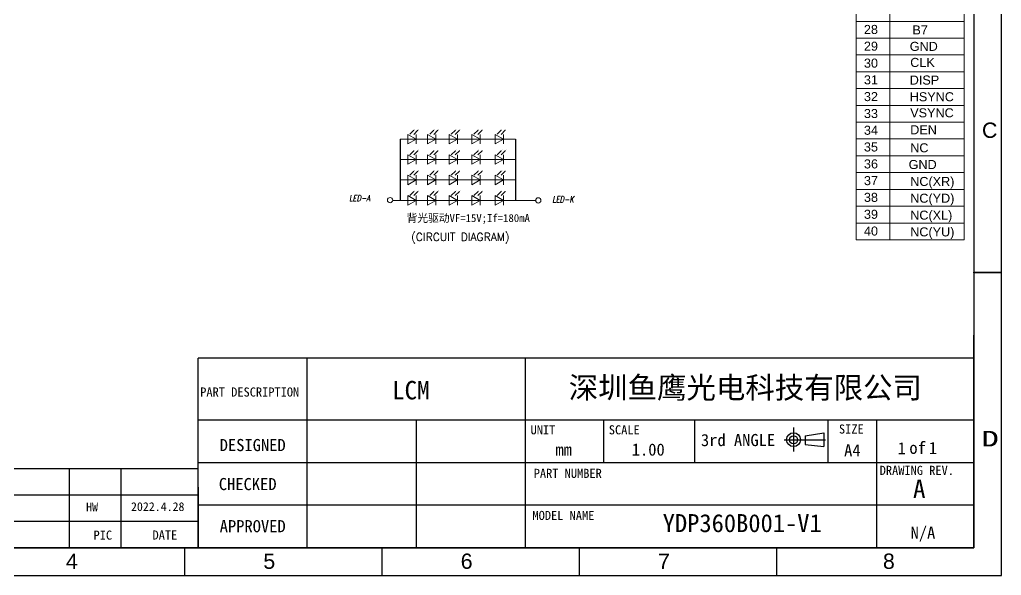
# Model space of a CAD drawing. Header units: millimetres. Extents: x 18626 to 19158, y -7082 to -6706.
# Drawn here: x 18838.5 to 19157.8, y -7081.8 to -6901.2 of the extents above; entities that cross this region are included whole.
import ezdxf
from ezdxf.enums import TextEntityAlignment as Align

# ---------------------------------------------------------------- set-up
doc = ezdxf.new("R2010")
doc.units = ezdxf.units.MM
doc.header["$LTSCALE"] = 10
for name, color, linetype in [('1', 7, 'Continuous'), ('反射片（RD）', 23, 'Continuous'), ('图框', 7, 'Continuous')]:
    doc.layers.add(name, color=color, linetype=linetype)
for name, color, linetype, lineweight in [('DIM', 3, 'Continuous', 13), ('TEXT', 2, 'Continuous', 15), ('粗实线层', 7, 'Continuous', 18)]:
    doc.layers.add(name, color=color, linetype=linetype, lineweight=lineweight)
doc.styles.add('C-E02$0$RT', font='romant.shx')
doc.styles.add('H', font='italic.shx', dxfattribs={"width": 0.75})
doc.styles.get("Standard").update_dxf_attribs({"font": 'arial.ttf', "height": 5})
doc.styles.add('宋', font='')
doc.styles.add('宋体', font='')
doc.styles.add('黑体', font='')
doc.styles.get('宋').set_extended_font_data('SimSun')
doc.styles.get('宋体').set_extended_font_data('SimSun')
doc.styles.get('黑体').set_extended_font_data('楷体_GB2312')

# ---------------------------------------------------------------- blocks, each defined once
blk = doc.blocks.new('THIRD-PROJ_BL0')
at = {"linetype": 'Continuous'}
blk.add_line((257.13, 38.11), (257.13, 34.11), dxfattribs=at)
at = {"color": 7, "linetype": 'Continuous'}
for p, q in [((255.59, 36.06), (262.41, 36.06)), ((259.04, 36.73), (262.11, 37.22)), ((259.04, 36.73), (259.04, 35.31)), ((262.11, 37.22), (262.11, 34.94)), ((259.04, 35.31), (262.11, 34.94))]:
    blk.add_line(p, q, dxfattribs=at)
for centre, radius in [((257.13, 36.08), 1.14), ((257.13, 36.06), 0.67)]:
    blk.add_circle(centre, radius, dxfattribs=at)

msp = doc.modelspace()

# ---------------------------------------------------------------- linework, layer by layer
at = {"lineweight": 0}
for p, q in [((19110.588, -6754.29), (19110.588, -6972.72)), ((19121.531, -6754.29), (19121.531, -6972.72)), ((19145.795, -6754.29), (19145.795, -6972.72)), ((19110.588, -6901.769), (19145.795, -6901.769)), ((19110.588, -6907.205), (19145.795, -6907.205)), ((19110.588, -6912.641), (19145.795, -6912.641)), ((19110.588, -6918.148), (19145.795, -6918.148)), ((19110.588, -6923.584), (19145.795, -6923.584)), ((19110.588, -6929.091), (19145.795, -6929.091)), ((19110.588, -6934.527), (19145.795, -6934.527)), ((19110.588, -6939.962), (19145.866, -6939.962)), ((19110.588, -6945.47), (19145.795, -6945.47)), ((19110.588, -6950.906), (19145.795, -6950.906)), ((19110.588, -6956.341), (19145.795, -6956.341)), ((19110.588, -6956.341), (19145.866, -6956.341)), ((19110.588, -6961.849), (19145.795, -6961.849)), ((19110.588, -6967.285), (19145.795, -6967.285)), ((19110.588, -6972.72), (19145.795, -6972.72))]:
    msp.add_line(p, q, dxfattribs=at)
at = {"color": 7}
for p, q in [((18962.305, -6940.019, 0), (18962.305, -6959.932, 0)), ((18999.781, -6940.019, 0), (18999.781, -6959.932, 0))]:
    msp.add_line(p, q, dxfattribs=at)
at = {"color": 4, "linetype": 'Continuous'}
for p, q in [((19148.897, -7018.59), (19148.897, -7003.791)), ((18896.527, -7072.853), (18896.527, -7011.191)), ((19148.898, -7011.191), (18896.527, -7011.191)), ((18932.044, -7072.853), (18932.044, -7011.191)), ((19003.079, -7072.853), (19003.079, -7011.191)), ((19038.898, -7011.191), (19038.898, -7011.191)), ((19148.897, -7011.191), (19038.898, -7011.191)), ((19003.079, -7072.853), (19003.079, -7018.59)), ((19148.898, -7072.853), (19148.898, -7018.59)), ((19003.079, -7031.416), (18896.527, -7031.416)), ((18967.562, -7072.853), (18967.562, -7031.416)), ((19148.898, -7031.416), (19003.079, -7031.416)), ((19028.533, -7045.228), (19028.533, -7031.416)), ((19058.131, -7045.228), (19058.131, -7031.416)), ((19101.541, -7045.228), (19101.541, -7031.416)), ((19117.327, -7072.853), (19117.327, -7031.416)), ((19003.079, -7045.228), (18896.527, -7045.228)), ((19148.898, -7045.228), (19003.079, -7045.228)), ((18896.527, -7047.235), (18768.252, -7047.235)), ((18854.695, -7072.853), (18854.695, -7047.235)), ((18871.411, -7047.235), (18871.411, -7072.853)), ((18896.527, -7053.121), (18896.527, -7072.853)), ((18896.527, -7055.775), (18768.252, -7055.775)), ((19003.079, -7059.041), (18896.527, -7059.041)), ((19148.898, -7059.041), (19003.079, -7059.041)), ((18896.527, -7064.314), (18768.252, -7064.314)), ((19003.079, -7072.853), (18896.527, -7072.853)), ((19148.898, -7072.853), (19003.079, -7072.853))]:
    msp.add_line(p, q, dxfattribs=at)
msp.add_point((19148.898, -6983.366))
at = {"layer": '1', "color": 7}
msp.add_line((19148.898, -6864.766), (19148.898, -6991.361), dxfattribs=at)
at = {"layer": 'DIM', "color": 7, "linetype": 'ByBlock'}
for p, q in [((18962.305, -6940.019, 0), (18999.781, -6940.019, 0)), ((18980.919, -6940.019, 0), (18978.236, -6938.471, 0)), ((18978.236, -6938.471, 0), (18978.236, -6941.568, 0)), ((18980.919, -6940.019, 0), (18978.236, -6941.568, 0)), ((18980.919, -6938.471, 0), (18980.919, -6941.568, 0)), ((18988.295, -6940.019, 0), (18985.613, -6938.471, 0)), ((18985.613, -6938.471, 0), (18985.613, -6941.568, 0)), ((18988.295, -6940.019, 0), (18985.613, -6941.568, 0)), ((18988.295, -6938.471, 0), (18988.295, -6941.568, 0)), ((18995.844, -6940.019, 0), (18993.161, -6938.471, 0)), ((18993.161, -6938.471, 0), (18993.161, -6941.568, 0)), ((18995.844, -6940.019, 0), (18993.161, -6941.568, 0)), ((18995.844, -6938.471, 0), (18995.844, -6941.568, 0)), ((18980.919, -6946.657, 0), (18978.236, -6945.108, 0)), ((18978.236, -6945.108, 0), (18978.236, -6948.205, 0)), ((18980.919, -6945.108, 0), (18980.919, -6948.205, 0)), ((18988.295, -6946.657, 0), (18985.613, -6945.108, 0)), ((18985.613, -6945.108, 0), (18985.613, -6948.205, 0)), ((18988.295, -6945.108, 0), (18988.295, -6948.205, 0)), ((18995.844, -6946.657, 0), (18993.161, -6945.108, 0)), ((18993.161, -6945.108, 0), (18993.161, -6948.205, 0)), ((18995.844, -6945.108, 0), (18995.844, -6948.205, 0)), ((18962.305, -6946.657, 0), (18999.781, -6946.657, 0)), ((18980.919, -6946.657, 0), (18978.236, -6948.205, 0)), ((18988.295, -6946.657, 0), (18985.613, -6948.205, 0)), ((18995.844, -6946.657, 0), (18993.161, -6948.205, 0)), ((18980.919, -6953.294, 0), (18978.236, -6951.746, 0)), ((18978.236, -6951.746, 0), (18978.236, -6954.843, 0)), ((18980.919, -6951.746, 0), (18980.919, -6954.843, 0)), ((18988.295, -6953.294, 0), (18985.613, -6951.746, 0)), ((18985.613, -6951.746, 0), (18985.613, -6954.843, 0)), ((18988.295, -6951.746, 0), (18988.295, -6954.843, 0)), ((18995.844, -6953.294, 0), (18993.161, -6951.746, 0)), ((18993.161, -6951.746, 0), (18993.161, -6954.843, 0)), ((18995.844, -6951.746, 0), (18995.844, -6954.843, 0)), ((18962.305, -6953.294, 0), (18999.781, -6953.294, 0)), ((18980.919, -6953.294, 0), (18978.236, -6954.843, 0)), ((18988.295, -6953.294, 0), (18985.613, -6954.843, 0)), ((18995.844, -6953.294, 0), (18993.161, -6954.843, 0)), ((18980.919, -6959.932, 0), (18978.236, -6958.384, 0)), ((18978.236, -6958.384, 0), (18978.236, -6961.481, 0)), ((18980.919, -6958.384, 0), (18980.919, -6961.481, 0)), ((18988.295, -6959.932, 0), (18985.613, -6958.384, 0)), ((18985.613, -6958.384, 0), (18985.613, -6961.481, 0)), ((18988.295, -6958.384, 0), (18988.295, -6961.481, 0)), ((18995.844, -6959.932, 0), (18993.161, -6958.384, 0)), ((18993.161, -6958.384, 0), (18993.161, -6961.481, 0)), ((18995.844, -6958.384, 0), (18995.844, -6961.481, 0)), ((18959.817, -6959.932, 0), (19006.349, -6959.932, 0)), ((18980.919, -6959.932, 0), (18978.236, -6961.481, 0)), ((18988.295, -6959.932, 0), (18985.613, -6961.481, 0)), ((18995.844, -6959.932, 0), (18993.161, -6961.481, 0))]:
    msp.add_line(p, q, dxfattribs=at)
at = {"layer": 'DIM', "color": 7, "linetype": 'ByBlock', "elevation": 0}
for points in [[(18980.219, -6937.144), (18978.901, -6938.462)], [(18981.521, -6937.159), (18980.203, -6938.477)], [(18987.596, -6937.144), (18986.278, -6938.462)], [(18988.897, -6937.159), (18987.58, -6938.477)], [(18995.144, -6937.144), (18993.826, -6938.462)], [(18996.446, -6937.159), (18995.128, -6938.477)], [(18980.219, -6943.782), (18978.901, -6945.1)], [(18981.521, -6943.797), (18980.203, -6945.114)], [(18987.596, -6943.782), (18986.278, -6945.1)], [(18988.897, -6943.797), (18987.58, -6945.114)], [(18995.144, -6943.782), (18993.826, -6945.1)], [(18996.446, -6943.797), (18995.128, -6945.114)], [(18980.219, -6950.42), (18978.901, -6951.737)], [(18981.521, -6950.434), (18980.203, -6951.752)], [(18987.596, -6950.42), (18986.278, -6951.737)], [(18988.897, -6950.434), (18987.58, -6951.752)], [(18995.144, -6950.42), (18993.826, -6951.737)], [(18996.446, -6950.434), (18995.128, -6951.752)], [(18980.219, -6957.058), (18978.901, -6958.375)], [(18981.521, -6957.072), (18980.203, -6958.39)], [(18987.596, -6957.058), (18986.278, -6958.375)], [(18988.897, -6957.072), (18987.58, -6958.39)], [(18995.144, -6957.058), (18993.826, -6958.375)], [(18996.446, -6957.072), (18995.128, -6958.39)]]:
    msp.add_lwpolyline(points, dxfattribs=at)
at = {"layer": 'DIM', "color": 7, "linetype": 'ByBlock'}
msp.add_circle((19007.199, -6959.932, 0), 0.85, dxfattribs=at)
for points in [[(18980.159, -6937.084, 0), (18980.58, -6936.784, 0), (18980.279, -6937.205, 0)], [(18981.46, -6937.099, 0), (18981.881, -6936.798, 0), (18981.581, -6937.219, 0)], [(18987.536, -6937.084, 0), (18987.957, -6936.784, 0), (18987.656, -6937.205, 0)], [(18988.837, -6937.099, 0), (18989.258, -6936.798, 0), (18988.958, -6937.219, 0)], [(18995.084, -6937.084, 0), (18995.505, -6936.784, 0), (18995.204, -6937.205, 0)], [(18996.385, -6937.099, 0), (18996.806, -6936.798, 0), (18996.506, -6937.219, 0)], [(18980.159, -6943.722, 0), (18980.58, -6943.421, 0), (18980.279, -6943.842, 0)], [(18987.536, -6943.722, 0), (18987.957, -6943.421, 0), (18987.656, -6943.842, 0)], [(18995.084, -6943.722, 0), (18995.505, -6943.421, 0), (18995.204, -6943.842, 0)], [(18981.46, -6943.736, 0), (18981.881, -6943.436, 0), (18981.581, -6943.857, 0)], [(18988.837, -6943.736, 0), (18989.258, -6943.436, 0), (18988.958, -6943.857, 0)], [(18996.385, -6943.736, 0), (18996.806, -6943.436, 0), (18996.506, -6943.857, 0)], [(18980.159, -6950.36, 0), (18980.58, -6950.059, 0), (18980.279, -6950.48, 0)], [(18981.46, -6950.374, 0), (18981.881, -6950.073, 0), (18981.581, -6950.494, 0)], [(18987.536, -6950.36, 0), (18987.957, -6950.059, 0), (18987.656, -6950.48, 0)], [(18988.837, -6950.374, 0), (18989.258, -6950.073, 0), (18988.958, -6950.494, 0)], [(18995.084, -6950.36, 0), (18995.505, -6950.059, 0), (18995.204, -6950.48, 0)], [(18996.385, -6950.374, 0), (18996.806, -6950.073, 0), (18996.506, -6950.494, 0)], [(18980.159, -6956.997, 0), (18980.58, -6956.697, 0), (18980.279, -6957.118, 0)], [(18981.46, -6957.012, 0), (18981.881, -6956.711, 0), (18981.581, -6957.132, 0)], [(18987.536, -6956.997, 0), (18987.957, -6956.697, 0), (18987.656, -6957.118, 0)], [(18988.837, -6957.012, 0), (18989.258, -6956.711, 0), (18988.958, -6957.132, 0)], [(18995.084, -6956.997, 0), (18995.505, -6956.697, 0), (18995.204, -6957.118, 0)], [(18996.385, -6957.012, 0), (18996.806, -6956.711, 0), (18996.506, -6957.132, 0)]]:
    msp.add_solid(points, dxfattribs=at)
at = {"layer": 'TEXT', "color": 7, "linetype": 'ByBlock', "lineweight": 9}
for p, q in [((18967.42, -6940.019, 0), (18964.738, -6938.471, 0)), ((18964.738, -6938.471, 0), (18964.738, -6941.568, 0)), ((18967.42, -6940.019, 0), (18964.738, -6941.568, 0)), ((18967.42, -6938.471, 0), (18967.42, -6941.568, 0)), ((18971.203, -6938.471, 0), (18971.203, -6941.568, 0)), ((18973.885, -6940.019, 0), (18971.203, -6938.471, 0)), ((18973.885, -6940.019, 0), (18971.203, -6941.568, 0)), ((18973.885, -6938.471, 0), (18973.885, -6941.568, 0)), ((18967.42, -6946.657, 0), (18964.738, -6945.108, 0)), ((18964.738, -6945.108, 0), (18964.738, -6948.205, 0)), ((18967.42, -6945.108, 0), (18967.42, -6948.205, 0)), ((18971.203, -6945.108, 0), (18971.203, -6948.205, 0)), ((18973.885, -6946.657, 0), (18971.203, -6945.108, 0)), ((18973.885, -6945.108, 0), (18973.885, -6948.205, 0)), ((18967.42, -6946.657, 0), (18964.738, -6948.205, 0)), ((18973.885, -6946.657, 0), (18971.203, -6948.205, 0)), ((18967.42, -6953.294, 0), (18964.738, -6951.746, 0)), ((18964.738, -6951.746, 0), (18964.738, -6954.843, 0)), ((18967.42, -6951.746, 0), (18967.42, -6954.843, 0)), ((18971.203, -6951.746, 0), (18971.203, -6954.843, 0)), ((18973.885, -6953.294, 0), (18971.203, -6951.746, 0)), ((18973.885, -6951.746, 0), (18973.885, -6954.843, 0)), ((18967.42, -6953.294, 0), (18964.738, -6954.843, 0)), ((18973.885, -6953.294, 0), (18971.203, -6954.843, 0)), ((18967.42, -6959.932, 0), (18964.738, -6958.384, 0)), ((18964.738, -6958.384, 0), (18964.738, -6961.481, 0)), ((18967.42, -6958.384, 0), (18967.42, -6961.481, 0)), ((18971.203, -6958.384, 0), (18971.203, -6961.481, 0)), ((18973.885, -6959.932, 0), (18971.203, -6958.384, 0)), ((18973.885, -6958.384, 0), (18973.885, -6961.481, 0)), ((18967.42, -6959.932, 0), (18964.738, -6961.481, 0)), ((18973.885, -6959.932, 0), (18971.203, -6961.481, 0))]:
    msp.add_line(p, q, dxfattribs=at)
at = {"layer": 'TEXT', "color": 7, "linetype": 'ByBlock', "lineweight": 9, "elevation": 0}
for points in [[(18966.72, -6937.144), (18965.403, -6938.462)], [(18968.022, -6937.159), (18966.704, -6938.477)], [(18973.185, -6937.144), (18971.868, -6938.462)], [(18974.487, -6937.159), (18973.169, -6938.477)], [(18966.72, -6943.782), (18965.403, -6945.1)], [(18968.022, -6943.797), (18966.704, -6945.114)], [(18973.185, -6943.782), (18971.868, -6945.1)], [(18974.487, -6943.797), (18973.169, -6945.114)], [(18966.72, -6950.42), (18965.403, -6951.737)], [(18968.022, -6950.434), (18966.704, -6951.752)], [(18973.185, -6950.42), (18971.868, -6951.737)], [(18974.487, -6950.434), (18973.169, -6951.752)], [(18966.72, -6957.058), (18965.403, -6958.375)], [(18968.022, -6957.072), (18966.704, -6958.39)], [(18973.185, -6957.058), (18971.868, -6958.375)], [(18974.487, -6957.072), (18973.169, -6958.39)]]:
    msp.add_lwpolyline(points, dxfattribs=at)
at = {"layer": 'TEXT', "color": 7, "linetype": 'ByBlock', "lineweight": 9}
msp.add_circle((18958.971, -6959.845, 0), 0.85, dxfattribs=at)
for points in [[(18966.66, -6937.084, 0), (18967.081, -6936.784, 0), (18966.781, -6937.205, 0)], [(18967.962, -6937.099, 0), (18968.383, -6936.798, 0), (18968.082, -6937.219, 0)], [(18973.125, -6937.084, 0), (18973.546, -6936.784, 0), (18973.245, -6937.205, 0)], [(18974.427, -6937.099, 0), (18974.847, -6936.798, 0), (18974.547, -6937.219, 0)], [(18966.66, -6943.722, 0), (18967.081, -6943.421, 0), (18966.781, -6943.842, 0)], [(18973.125, -6943.722, 0), (18973.546, -6943.421, 0), (18973.245, -6943.842, 0)], [(18967.962, -6943.736, 0), (18968.383, -6943.436, 0), (18968.082, -6943.857, 0)], [(18974.427, -6943.736, 0), (18974.847, -6943.436, 0), (18974.547, -6943.857, 0)], [(18966.66, -6950.36, 0), (18967.081, -6950.059, 0), (18966.781, -6950.48, 0)], [(18967.962, -6950.374, 0), (18968.383, -6950.073, 0), (18968.082, -6950.494, 0)], [(18973.125, -6950.36, 0), (18973.546, -6950.059, 0), (18973.245, -6950.48, 0)], [(18974.427, -6950.374, 0), (18974.847, -6950.073, 0), (18974.547, -6950.494, 0)], [(18966.66, -6956.997, 0), (18967.081, -6956.697, 0), (18966.781, -6957.118, 0)], [(18967.962, -6957.012, 0), (18968.383, -6956.711, 0), (18968.082, -6957.132, 0)], [(18973.125, -6956.997, 0), (18973.546, -6956.697, 0), (18973.245, -6957.118, 0)], [(18974.427, -6957.012, 0), (18974.847, -6956.711, 0), (18974.547, -6957.132, 0)]]:
    msp.add_solid(points, dxfattribs=at)
at = {"layer": '图框'}
for p, q in [((19157.846, -7081.802), (19157.846, -6705.957)), ((19148.898, -6714.905), (19148.898, -7072.853)), ((19157.846, -6983.366), (19148.898, -6983.366)), ((19148.898, -6983.366), (19157.846, -6983.366)), ((18635.243, -7072.853), (19148.898, -7072.853)), ((19148.898, -7072.853), (18783.339, -7072.853)), ((18942.367, -7072.853), (18792.425, -7072.853)), ((18892.07, -7072.853), (18892.07, -7081.802)), ((18950.038, -7072.853), (19148.898, -7072.853)), ((18956.277, -7072.853), (18956.277, -7081.802)), ((19020.484, -7072.853), (19020.484, -7081.802)), ((19084.691, -7072.853), (19084.691, -7081.802)), ((18626.294, -7081.802), (19157.846, -7081.802))]:
    msp.add_line(p, q, dxfattribs=at)
for p in [(19148.898, -6983.366), (18892.07, -7081.802), (18956.277, -7081.802), (19020.484, -7081.802), (19084.691, -7081.802)]:
    msp.add_point(p, dxfattribs=at)
at = {"layer": '粗实线层', "lineweight": -3}
msp.add_line((19148.898, -6924.9), (19148.898, -6994.966), dxfattribs=at)

# ---------------------------------------------------------------- block references
at = {"color": 4, "linetype": 'Continuous', "xscale": 1.973187216000497, "yscale": 1.973187216000497, "zscale": 1.973187216000497}
msp.add_blockref('THIRD-PROJ_BL0', (18582.876, -7108.9), dxfattribs=at)

# ---------------------------------------------------------------- texts
at = {"lineweight": 0}
for s, p in [('28', (19113.129, -6905.846)), ('B7', (19128.906, -6906.006)), ('29', (19113.129, -6911.282)), ('GND', (19128.041, -6911.345)), ('30', (19113.14, -6916.789)), ('CLK', (19128.196, -6916.566)), ('31', (19113.14, -6922.225)), ('DISP', (19128.041, -6922.288)), ('32', (19113.14, -6927.661)), ('HSYNC', (19128.041, -6927.724)), ('33', (19113.14, -6933.168)), ('VSYNC', (19128.196, -6932.944)), ('34', (19113.129, -6938.604)), ('DEN', (19128.196, -6938.451)), ('35', (19113.129, -6944.039)), ('NC', (19128.196, -6944.315)), ('36', (19113.14, -6949.546)), ('GND', (19127.678, -6949.744)), ('37', (19113.14, -6954.982)), ('NC(XR)', (19128.196, -6955.258)), ('38', (19113.129, -6960.418)), ('NC(YD)', (19128.196, -6960.694)), ('39', (19113.14, -6965.925)), ('NC(XL)', (19128.196, -6966.201)), ('40', (19113.14, -6971.361)), ('NC(YU)', (19128.196, -6971.637))]:
    msp.add_text(s, height=2.9401, dxfattribs=at).set_placement(p)
at = {"color": 1, "linetype": 'Continuous', "style": '宋体'}
for s, height, p in [('LCM ', 5.9936, (18967.767, -7024.615)), ('A', 5.994, (19131.131, -7056.677))]:
    msp.add_text(s, height=height, dxfattribs=at).set_placement(p, align=Align.CENTER)
at = {"color": 4, "linetype": 'Continuous', "style": '宋体'}
for s, height, p in [('PART DESCRIPTION', 2.95978, (18897.206, -7023.694)), ('SIZE', 2.9598, (19104.998, -7035.727)), ('UNIT', 2.9598, (19004.681, -7035.982)), ('SCALE', 2.9598, (19030.135, -7035.982)), ('3rd ANGLE', 3.9464, (19060.104, -7039.802)), ('PART NUMBER', 2.95978, (19005.711, -7050.129)), ('DRAWING REV.', 2.95978, (19118.262, -7049.151)), ('MODEL NAME', 2.9598, (19005.303, -7063.812))]:
    msp.add_text(s, height=height, dxfattribs=at).set_placement(p)
for s, height, p in [('DESIGNED', 3.9464, (18914.286, -7041.427)), ('1.00', 3.9464, (19042.961, -7042.888)), ('A4', 3.9464, (19109.368, -7043.127)), ('1', 3.946, (19125.441, -7042.474)), ('of', 3.9464, (19130.595, -7042.319)), ('1', 3.946, (19135.578, -7042.399)), ('mm', 3.9464, (19015.435, -7042.888)), ('CHECKED', 3.9464, (18912.652, -7054.108)), ('APPROVED', 3.9464, (18914.286, -7067.793)), ('DATE', 2.9598, (18885.719, -7070.161)), ('N/A', 3.9464, (19132.333, -7069.912))]:
    msp.add_text(s, height=height, dxfattribs=at).set_placement(p, align=Align.CENTER)
at = {"color": 1}
for s, style, p in [('HW', '宋体', (18860.08, -7061.016)), (' 2022.4.28', '宋', (18872.752, -7060.894))]:
    msp.add_text(s, height=2.8418, dxfattribs=dict(at, style=style)).set_placement(p)
at = {"color": 4, "linetype": 'Continuous', "style": '宋体'}
msp.add_text('PIC', height=2.9598, rotation=0.26479, dxfattribs=at).set_placement((18865.531, -7070.208), align=Align.CENTER)
at = {"color": 2, "attachment_point": 1}
for s, insert, char_height, width, style in [('{\\fSimSun|b1|i0|c134|p2;\\C4;深圳鱼鹰光电科技有限公司}', (19017.101, -7017.264), 7.02, 138.09268, '黑体'), ('\\pi17.67;{\\C1;YDP360B001-V1}', (19030, -7061.899), 5.85, 75.87234, '宋体')]:
    msp.add_mtext(s, dxfattribs=dict(at, insert=insert, char_height=char_height, width=width, style=style))
at = {"layer": 'DIM', "color": 7, "linetype": 'ByBlock', "style": 'H', "width": 0.75}
msp.add_text('LED-K', height=1.9777, dxfattribs=at).set_placement((19011.783, -6960.567, 0))
at = {"layer": 'TEXT', "color": 7, "linetype": 'ByBlock', "style": 'H', "width": 0.75}
msp.add_text('LED-A', height=1.9777, dxfattribs=at).set_placement((18945.691, -6960.217, 0))
at = {"layer": '反射片（RD）', "color": 4, "style": 'C-E02$0$RT'}
msp.add_text('(CIRCUIT DIAGRAM)', height=2.5605, dxfattribs=at).set_placement((18965.833, -6973.089))
at = {"layer": '反射片（RD）', "color": 4, "insert": (18964.359, -6964.402), "char_height": 2.5605, "width": 54.39389, "attachment_point": 1, "style": 'C-E02$0$RT'}
msp.add_mtext('\\fSimSun|b0|i0|c134|p2;背光驱动VF=15V;If=180mA', dxfattribs=at)
at = {"layer": '图框'}
for s, p in [('C', (19151.539, -6939.609)), ('D', (19151.539, -7039.87)), ('D', (19151.89, -7039.87)), ('4', (18853.539, -7079.691)), ('5', (18917.746, -7079.691)), ('6', (18981.953, -7079.691)), ('7', (19046.16, -7079.691)), ('8', (19119.315, -7079.691))]:
    msp.add_text(s, height=4.971, dxfattribs=at).set_placement(p)

doc.saveas('drawing.dxf')
